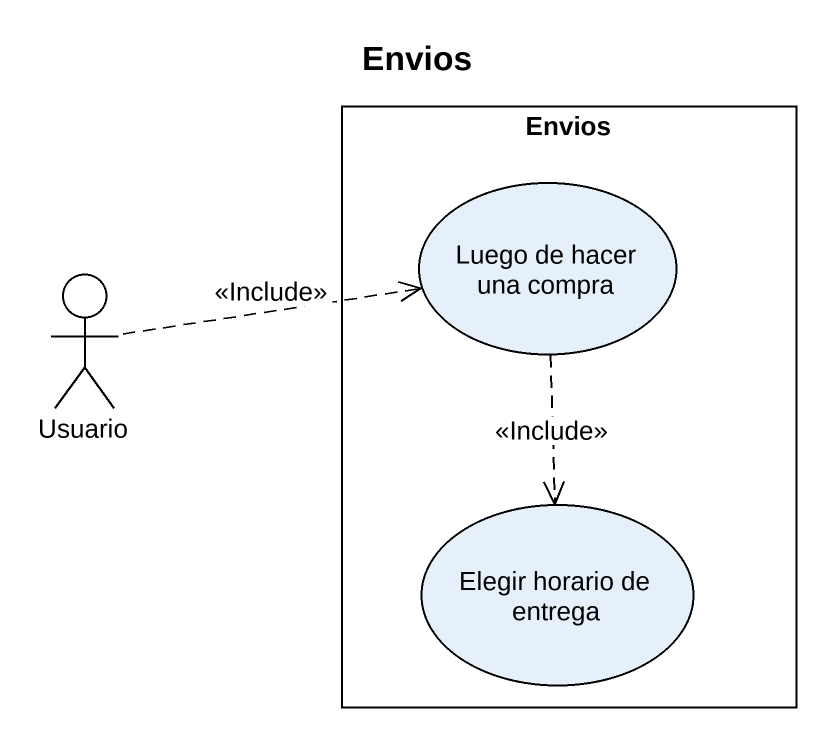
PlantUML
@startuml
title Envios
rectangle Envios {
  usecase "Luego de hacer una compra" as Luego_de_hacer_una_compra
  usecase "Elegir horario de entrega" as Elegir_horario_de_entrega
}
actor Usuario
Luego_de_hacer_una_compra ..> Elegir_horario_de_entrega : <<Include>>
Usuario .right.> Luego_de_hacer_una_compra : <<Include>>
@enduml
